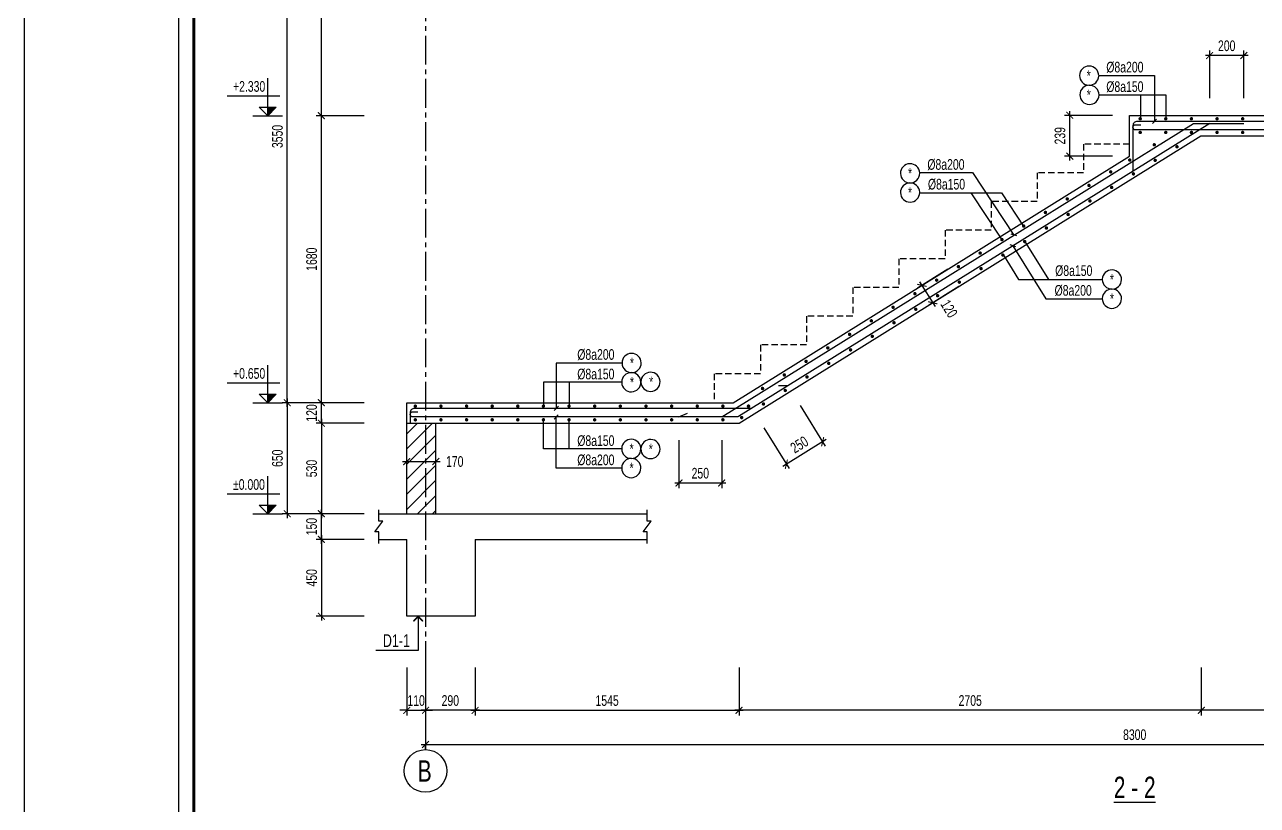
# Model space of a CAD drawing. Header units: millimetres. Extents: x -77370 to 109412, y -14880 to 214694.
# Drawn here: x 0 to 14428, y 5642 to 14781 of the extents above; entities that cross this region are included whole.
import ezdxf
from ezdxf.enums import TextEntityAlignment as Align

# ---------------------------------------------------------------- set-up
doc = ezdxf.new("R2010")
doc.units = ezdxf.units.MM
doc.header["$LTSCALE"] = 300
doc.header["$MEASUREMENT"] = 0
doc.header["$PDMODE"] = 66
doc.linetypes.add('CENTER2', pattern=[1.125, 0.75, -0.125, 0.125, -0.125])
doc.linetypes.add('HIDDEN', pattern=[0.375, 0.25, -0.125])
doc.layers.get('0').update_dxf_attribs({"linetype": 'CONTINUOUS'})
doc.layers.get('DEFPOINTS').update_dxf_attribs({"linetype": 'CONTINUOUS'})
for name, color, linetype in [('CDC-KHUNGTEN', 7, 'CONTINUOUS'), ('CDC.01.AXIS', 160, 'CENTER2'), ('CDC.02.DIM', 1, 'CONTINUOUS'), ('CDC.03.BORDER', 3, 'CONTINUOUS'), ('CDC.04.HIDDEN', 8, 'HIDDEN'), ('CDC.05.STEEL', 4, 'CONTINUOUS'), ('CDC.06.TEXT', 2, 'CONTINUOUS'), ('CDC.10.HATCH', 251, 'CONTINUOUS'), ('CDC.11.NOTE', 8, 'CONTINUOUS'), ('CDC.14.STEELNUM', 2, 'CONTINUOUS'), ('KCS_SNODE', 6, 'CONTINUOUS')]:
    doc.layers.add(name, color=color, linetype=linetype)
doc.styles.add('KCS_SMTEXT', font='arial.ttf', dxfattribs={"width": 0.7})
doc.styles.add('SMTEXT', font='arial.ttf', dxfattribs={"width": 0.7})
doc.dimstyles.new('KCS_DIM25', dxfattribs={"dimscale": 2, "dimtxt": 62.5, "dimasz": 40, "dimexe": 30, "dimexo": 0, "dimgap": 25, "dimtad": 1, "dimdec": 0, "dimlfac": 0.5, "dimzin": 13, "dimdsep": 46, "dimtxsty": 'KCS_SMTEXT', "dimblk": 'ARCHTICK', "dimcen": 0, "dimdle": 25, "dimclrd": 1, "dimclre": 1, "dimclrt": 2, "dimadec": 0, "dimazin": 0, "dimtfac": 1, "dimtdec": 0, "dimtix": 1, "dimtmove": 2, "dimatfit": 3, "dimfxl": 1, "dimtolj": 1, "dimtzin": 13, "dimarcsym": 0})

# ---------------------------------------------------------------- blocks, each defined once
blk = doc.blocks.new('_ArchTick')
at = {"color": 0, "linetype": 'ByBlock', "const_width": 0.15}
blk.add_lwpolyline([(-0.5, -0.5), (0.5, 0.5)], dxfattribs=at)
blk = doc.blocks.new('*D329')
at = {"layer": 'CDC.02.DIM', "color": 1, "lineweight": -2, "transparency": 16777216}
for p, q in [((4692, 7254), (4692, 6294)), ((21292, 7254), (21292, 6294)), ((4642, 6354), (21342, 6354))]:
    blk.add_line(p, q, dxfattribs=at)
at = {"layer": 'DEFPOINTS', "color": 0, "transparency": 16777216}
for p in [(4692, 7254), (21292, 7254), (21292, 6354)]:
    blk.add_point(p, dxfattribs=at)
at = {"layer": 'CDC.02.DIM', "color": 1, "lineweight": -2, "transparency": 16777216, "xscale": 80, "yscale": 80, "zscale": 80, "rotation": 180}
blk.add_blockref('_ArchTick', (4692, 6354), dxfattribs=at)
at = {"layer": 'CDC.02.DIM', "color": 1, "lineweight": -2, "transparency": 16777216, "xscale": 80, "yscale": 80, "zscale": 80}
blk.add_blockref('_ArchTick', (21292, 6354), dxfattribs=at)
at = {"layer": 'CDC.02.DIM', "color": 2, "transparency": 16777216, "insert": (12992, 6468), "char_height": 125, "attachment_point": 5, "style": 'KCS_SMTEXT'}
blk.add_mtext('\\A1;8300', dxfattribs=at)
blk = doc.blocks.new('*D330')
at = {"layer": 'CDC.02.DIM', "color": 1, "lineweight": -2, "transparency": 16777216}
for p, q in [((4692, 7254), (4692, 6694)), ((5272, 7254), (5272, 6694)), ((5322, 6754), (4642, 6754))]:
    blk.add_line(p, q, dxfattribs=at)
at = {"layer": 'DEFPOINTS', "color": 0, "transparency": 16777216}
for p in [(4692, 7254), (5272, 7254), (4692, 6754)]:
    blk.add_point(p, dxfattribs=at)
at = {"layer": 'CDC.02.DIM', "color": 1, "lineweight": -2, "transparency": 16777216, "xscale": 80, "yscale": 80, "zscale": 80, "rotation": 180}
blk.add_blockref('_ArchTick', (4692, 6754), dxfattribs=at)
at = {"layer": 'CDC.02.DIM', "color": 1, "lineweight": -2, "transparency": 16777216, "xscale": 80, "yscale": 80, "zscale": 80}
blk.add_blockref('_ArchTick', (5272, 6754), dxfattribs=at)
at = {"layer": 'CDC.02.DIM', "color": 2, "transparency": 16777216, "insert": (4982, 6868), "char_height": 125, "attachment_point": 5, "style": 'KCS_SMTEXT'}
blk.add_mtext('\\A1;290', dxfattribs=at)
blk = doc.blocks.new('*D331')
at = {"layer": 'CDC.02.DIM', "color": 1, "lineweight": -2, "transparency": 16777216}
for p, q in [((4472, 7254), (4472, 6694)), ((4692, 7254), (4692, 6694)), ((4472, 6754), (4392, 6754)), ((4472, 6754), (4692, 6754)), ((4692, 6754), (4772, 6754))]:
    blk.add_line(p, q, dxfattribs=at)
at = {"layer": 'DEFPOINTS', "color": 0, "transparency": 16777216}
for p in [(4472, 7254), (4692, 7254), (4692, 6754)]:
    blk.add_point(p, dxfattribs=at)
at = {"layer": 'CDC.02.DIM', "color": 1, "lineweight": -2, "transparency": 16777216, "xscale": 80, "yscale": 80, "zscale": 80}
blk.add_blockref('_ArchTick', (4472, 6754), dxfattribs=at)
at = {"layer": 'CDC.02.DIM', "color": 1, "lineweight": -2, "transparency": 16777216, "xscale": 80, "yscale": 80, "zscale": 80, "rotation": 180}
blk.add_blockref('_ArchTick', (4692, 6754), dxfattribs=at)
at = {"layer": 'CDC.02.DIM', "color": 2, "transparency": 16777216, "insert": (4582, 6868), "char_height": 125, "attachment_point": 5, "style": 'KCS_SMTEXT'}
blk.add_mtext('\\A1;110', dxfattribs=at)
blk = doc.blocks.new('*D332')
at = {"layer": 'CDC.02.DIM', "color": 1, "lineweight": -2, "transparency": 16777216}
for p, q in [((13772, 7254), (13772, 6694)), ((15892, 7254), (15892, 6694)), ((15942, 6754), (13722, 6754))]:
    blk.add_line(p, q, dxfattribs=at)
at = {"layer": 'DEFPOINTS', "color": 0, "transparency": 16777216}
for p in [(13772, 7254), (15892, 7254), (13772, 6754)]:
    blk.add_point(p, dxfattribs=at)
at = {"layer": 'CDC.02.DIM', "color": 1, "lineweight": -2, "transparency": 16777216, "xscale": 80, "yscale": 80, "zscale": 80, "rotation": 180}
blk.add_blockref('_ArchTick', (13772, 6754), dxfattribs=at)
at = {"layer": 'CDC.02.DIM', "color": 1, "lineweight": -2, "transparency": 16777216, "xscale": 80, "yscale": 80, "zscale": 80}
blk.add_blockref('_ArchTick', (15892, 6754), dxfattribs=at)
at = {"layer": 'CDC.02.DIM', "color": 2, "transparency": 16777216, "insert": (14832, 6868), "char_height": 125, "attachment_point": 5, "style": 'KCS_SMTEXT'}
blk.add_mtext('\\A1;1060', dxfattribs=at)
blk = doc.blocks.new('*D336')
at = {"layer": 'CDC.02.DIM', "color": 1, "lineweight": -2, "transparency": 16777216}
for p, q in [((4472, 9291), (4472, 9726)), ((4812, 9291), (4812, 9726)), ((4422, 9666), (4862, 9666))]:
    blk.add_line(p, q, dxfattribs=at)
at = {"layer": 'DEFPOINTS', "color": 0, "transparency": 16777216}
for p in [(4812, 9666), (4472, 9291), (4812, 9291)]:
    blk.add_point(p, dxfattribs=at)
at = {"layer": 'CDC.02.DIM', "color": 1, "lineweight": -2, "transparency": 16777216, "xscale": 80, "yscale": 80, "zscale": 80, "rotation": 180}
blk.add_blockref('_ArchTick', (4472, 9666), dxfattribs=at)
at = {"layer": 'CDC.02.DIM', "color": 1, "lineweight": -2, "transparency": 16777216, "xscale": 80, "yscale": 80, "zscale": 80}
blk.add_blockref('_ArchTick', (4812, 9666), dxfattribs=at)
at = {"layer": 'CDC.02.DIM', "color": 2, "transparency": 16777216, "insert": (5034, 9666), "char_height": 125, "attachment_point": 5, "style": 'KCS_SMTEXT'}
blk.add_mtext('\\A1;170', dxfattribs=at)
blk = doc.blocks.new('*D339')
at = {"layer": 'CDC.02.DIM', "color": 1, "lineweight": -2, "transparency": 16777216}
for p, q in [((3473, 8705), (3473, 9105)), ((3973, 9055), (3413, 9055)), ((3973, 8755), (3413, 8755))]:
    blk.add_line(p, q, dxfattribs=at)
at = {"layer": 'DEFPOINTS', "color": 0, "transparency": 16777216}
for p in [(3473, 9055), (3973, 9055), (3973, 8755)]:
    blk.add_point(p, dxfattribs=at)
at = {"layer": 'CDC.02.DIM', "color": 1, "lineweight": -2, "transparency": 16777216, "xscale": 80, "yscale": 80, "zscale": 80}
for p, rotation in [((3473, 9055), 90), ((3473, 8755), 270)]:
    blk.add_blockref('_ArchTick', p, dxfattribs=dict(at, rotation=rotation))
at = {"layer": 'CDC.02.DIM', "color": 2, "transparency": 16777216, "insert": (3359, 8905), "char_height": 125, "attachment_point": 5, "rotation": 90, "style": 'KCS_SMTEXT'}
blk.add_mtext('\\A1;150', dxfattribs=at)
blk = doc.blocks.new('*D340')
at = {"layer": 'CDC.02.DIM', "color": 1, "lineweight": -2, "transparency": 16777216}
for p, q in [((3973, 10115), (3413, 10115)), ((3473, 10165), (3473, 9005)), ((3973, 9055), (3413, 9055))]:
    blk.add_line(p, q, dxfattribs=at)
at = {"layer": 'DEFPOINTS', "color": 0, "transparency": 16777216}
for p in [(3973, 10115), (3473, 9055), (3973, 9055)]:
    blk.add_point(p, dxfattribs=at)
at = {"layer": 'CDC.02.DIM', "color": 1, "lineweight": -2, "transparency": 16777216, "xscale": 80, "yscale": 80, "zscale": 80}
for p, rotation in [((3473, 10115), 90), ((3473, 9055), 270)]:
    blk.add_blockref('_ArchTick', p, dxfattribs=dict(at, rotation=rotation))
at = {"layer": 'CDC.02.DIM', "color": 2, "transparency": 16777216, "insert": (3359, 9585), "char_height": 125, "attachment_point": 5, "rotation": 90, "style": 'KCS_SMTEXT'}
blk.add_mtext('\\A1;530', dxfattribs=at)
blk = doc.blocks.new('*D341')
at = {"layer": 'CDC.02.DIM', "color": 1, "lineweight": -2, "transparency": 16777216}
for p, q in [((3473, 13665), (3473, 17505)), ((3973, 17455), (3413, 17455)), ((3973, 13715), (3413, 13715))]:
    blk.add_line(p, q, dxfattribs=at)
at = {"layer": 'DEFPOINTS', "color": 0, "transparency": 16777216}
for p in [(3473, 17455), (3973, 17455), (3973, 13715)]:
    blk.add_point(p, dxfattribs=at)
at = {"layer": 'CDC.02.DIM', "color": 1, "lineweight": -2, "transparency": 16777216, "xscale": 80, "yscale": 80, "zscale": 80}
for p, rotation in [((3473, 17455), 90), ((3473, 13715), 270)]:
    blk.add_blockref('_ArchTick', p, dxfattribs=dict(at, rotation=rotation))
at = {"layer": 'CDC.02.DIM', "color": 2, "transparency": 16777216, "insert": (3359, 15585), "char_height": 125, "attachment_point": 5, "rotation": 90, "style": 'KCS_SMTEXT'}
blk.add_mtext('\\A1;1870', dxfattribs=at)
blk = doc.blocks.new('*D342')
at = {"layer": 'CDC.02.DIM', "color": 1, "lineweight": -2, "transparency": 16777216}
for p, q in [((3073, 10405), (3073, 9005)), ((3573, 10355), (3013, 10355)), ((3573, 9055), (3013, 9055))]:
    blk.add_line(p, q, dxfattribs=at)
at = {"layer": 'DEFPOINTS', "color": 0, "transparency": 16777216}
for p in [(3573, 10355), (3073, 9055), (3573, 9055)]:
    blk.add_point(p, dxfattribs=at)
at = {"layer": 'CDC.02.DIM', "color": 1, "lineweight": -2, "transparency": 16777216, "xscale": 80, "yscale": 80, "zscale": 80}
for p, rotation in [((3073, 10355), 90), ((3073, 9055), 270)]:
    blk.add_blockref('_ArchTick', p, dxfattribs=dict(at, rotation=rotation))
at = {"layer": 'CDC.02.DIM', "color": 2, "transparency": 16777216, "insert": (2959, 9705), "char_height": 125, "attachment_point": 5, "rotation": 90, "style": 'KCS_SMTEXT'}
blk.add_mtext('\\A1;650', dxfattribs=at)
blk = doc.blocks.new('*D343')
at = {"layer": 'CDC.02.DIM', "color": 1, "lineweight": -2, "transparency": 16777216}
for p, q in [((3973, 13715), (3413, 13715)), ((3473, 10305), (3473, 13765)), ((3973, 10355), (3413, 10355))]:
    blk.add_line(p, q, dxfattribs=at)
at = {"layer": 'DEFPOINTS', "color": 0, "transparency": 16777216}
for p in [(3473, 13715), (3973, 13715), (3973, 10355)]:
    blk.add_point(p, dxfattribs=at)
at = {"layer": 'CDC.02.DIM', "color": 1, "lineweight": -2, "transparency": 16777216, "xscale": 80, "yscale": 80, "zscale": 80}
for p, rotation in [((3473, 13715), 90), ((3473, 10355), 270)]:
    blk.add_blockref('_ArchTick', p, dxfattribs=dict(at, rotation=rotation))
at = {"layer": 'CDC.02.DIM', "color": 2, "transparency": 16777216, "insert": (3359, 12035), "char_height": 125, "attachment_point": 5, "rotation": 90, "style": 'KCS_SMTEXT'}
blk.add_mtext('\\A1;1680', dxfattribs=at)
blk = doc.blocks.new('*D344')
at = {"layer": 'CDC.02.DIM', "color": 1, "lineweight": -2, "transparency": 16777216}
for p, q in [((10806, 11919), (10450, 11697)), ((10475, 11772), (10655, 11483)), ((10933, 11715), (10577, 11494))]:
    blk.add_line(p, q, dxfattribs=at)
at = {"layer": 'DEFPOINTS', "color": 0, "transparency": 16777216}
for p in [(10806, 11919), (10933, 11715), (10628, 11525)]:
    blk.add_point(p, dxfattribs=at)
at = {"layer": 'CDC.02.DIM', "color": 1, "lineweight": -2, "transparency": 16777216, "xscale": 80, "yscale": 80, "zscale": 80}
for p, rotation in [((10501, 11729), 121.890791767614), ((10628, 11525), 301.890791767614)]:
    blk.add_blockref('_ArchTick', p, dxfattribs=dict(at, rotation=rotation))
at = {"layer": 'CDC.02.DIM', "color": 2, "transparency": 16777216, "insert": (10819, 11455), "char_height": 125, "attachment_point": 5, "rotation": 301.8908, "style": 'KCS_SMTEXT'}
blk.add_mtext('\\A1;120', dxfattribs=at)
blk = doc.blocks.new('*D346')
at = {"layer": 'CDC.02.DIM', "color": 1, "lineweight": -2, "transparency": 16777216}
for p, q in [((3473, 8805), (3473, 7805)), ((3973, 8755), (3413, 8755)), ((3973, 7855), (3413, 7855))]:
    blk.add_line(p, q, dxfattribs=at)
at = {"layer": 'DEFPOINTS', "color": 0, "transparency": 16777216}
for p in [(3973, 8755), (3473, 7855), (3973, 7855)]:
    blk.add_point(p, dxfattribs=at)
at = {"layer": 'CDC.02.DIM', "color": 1, "lineweight": -2, "transparency": 16777216, "xscale": 80, "yscale": 80, "zscale": 80}
for p, rotation in [((3473, 8755), 90), ((3473, 7855), 270)]:
    blk.add_blockref('_ArchTick', p, dxfattribs=dict(at, rotation=rotation))
at = {"layer": 'CDC.02.DIM', "color": 2, "transparency": 16777216, "insert": (3359, 8305), "char_height": 125, "attachment_point": 5, "rotation": 90, "style": 'KCS_SMTEXT'}
blk.add_mtext('\\A1;450', dxfattribs=at)
blk = doc.blocks.new('*D347')
at = {"layer": 'CDC.02.DIM', "color": 1, "lineweight": -2, "transparency": 16777216}
for p, q in [((3473, 10355), (3473, 10435)), ((3973, 10355), (3413, 10355)), ((3473, 10115), (3473, 10355)), ((3973, 10115), (3413, 10115)), ((3473, 10115), (3473, 10035))]:
    blk.add_line(p, q, dxfattribs=at)
at = {"layer": 'DEFPOINTS', "color": 0, "transparency": 16777216}
for p in [(3473, 10355), (3973, 10355), (3973, 10115)]:
    blk.add_point(p, dxfattribs=at)
at = {"layer": 'CDC.02.DIM', "color": 1, "lineweight": -2, "transparency": 16777216, "xscale": 80, "yscale": 80, "zscale": 80}
for p, rotation in [((3473, 10355), 270), ((3473, 10115), 90)]:
    blk.add_blockref('_ArchTick', p, dxfattribs=dict(at, rotation=rotation))
at = {"layer": 'CDC.02.DIM', "color": 2, "transparency": 16777216, "insert": (3359, 10235), "char_height": 125, "attachment_point": 5, "rotation": 90, "style": 'KCS_SMTEXT'}
blk.add_mtext('\\A1;120', dxfattribs=at)
blk = doc.blocks.new('*D348')
at = {"layer": 'CDC.02.DIM', "color": 1, "lineweight": -2, "transparency": 16777216}
for p, q in [((3073, 10305), (3073, 17505)), ((3573, 17455), (3013, 17455)), ((3573, 10355), (3013, 10355))]:
    blk.add_line(p, q, dxfattribs=at)
at = {"layer": 'DEFPOINTS', "color": 0, "transparency": 16777216}
for p in [(3073, 17455), (3573, 17455), (3573, 10355)]:
    blk.add_point(p, dxfattribs=at)
at = {"layer": 'CDC.02.DIM', "color": 1, "lineweight": -2, "transparency": 16777216, "xscale": 80, "yscale": 80, "zscale": 80}
for p, rotation in [((3073, 17455), 90), ((3073, 10355), 270)]:
    blk.add_blockref('_ArchTick', p, dxfattribs=dict(at, rotation=rotation))
at = {"layer": 'CDC.02.DIM', "color": 2, "transparency": 16777216, "insert": (2959, 13472), "char_height": 125, "attachment_point": 5, "rotation": 90, "style": 'KCS_SMTEXT'}
blk.add_mtext('\\A1;3550', dxfattribs=at)
blk = doc.blocks.new('*D349')
at = {"layer": 'CDC.02.DIM', "color": 1, "lineweight": -2, "transparency": 16777216}
for p, q in [((7658, 9915), (7658, 9355)), ((8158, 9915), (8158, 9355)), ((8208, 9415), (7608, 9415))]:
    blk.add_line(p, q, dxfattribs=at)
at = {"layer": 'DEFPOINTS', "color": 0, "transparency": 16777216}
for p in [(7658, 9915), (8158, 9915), (7658, 9415)]:
    blk.add_point(p, dxfattribs=at)
at = {"layer": 'CDC.02.DIM', "color": 1, "lineweight": -2, "transparency": 16777216, "xscale": 80, "yscale": 80, "zscale": 80, "rotation": 180}
blk.add_blockref('_ArchTick', (7658, 9415), dxfattribs=at)
at = {"layer": 'CDC.02.DIM', "color": 1, "lineweight": -2, "transparency": 16777216, "xscale": 80, "yscale": 80, "zscale": 80}
blk.add_blockref('_ArchTick', (8158, 9415), dxfattribs=at)
at = {"layer": 'CDC.02.DIM', "color": 2, "transparency": 16777216, "insert": (7908, 9529), "char_height": 125, "attachment_point": 5, "style": 'KCS_SMTEXT'}
blk.add_mtext('\\A1;250', dxfattribs=at)
blk = doc.blocks.new('*D395')
at = {"layer": 'CDC.02.DIM', "color": 1, "lineweight": -2, "transparency": 16777216}
for p, q in [((5272, 7254), (5272, 6694)), ((8361, 7254), (8361, 6694)), ((5222, 6754), (8411, 6754))]:
    blk.add_line(p, q, dxfattribs=at)
at = {"layer": 'DEFPOINTS', "color": 0, "transparency": 16777216}
for p in [(5272, 7254), (8361, 7254), (8361, 6754)]:
    blk.add_point(p, dxfattribs=at)
at = {"layer": 'CDC.02.DIM', "color": 1, "lineweight": -2, "transparency": 16777216, "xscale": 80, "yscale": 80, "zscale": 80, "rotation": 180}
blk.add_blockref('_ArchTick', (5272, 6754), dxfattribs=at)
at = {"layer": 'CDC.02.DIM', "color": 1, "lineweight": -2, "transparency": 16777216, "xscale": 80, "yscale": 80, "zscale": 80}
blk.add_blockref('_ArchTick', (8361, 6754), dxfattribs=at)
at = {"layer": 'CDC.02.DIM', "color": 2, "transparency": 16777216, "insert": (6817, 6868), "char_height": 125, "attachment_point": 5, "style": 'KCS_SMTEXT'}
blk.add_mtext('\\A1;1545', dxfattribs=at)
blk = doc.blocks.new('*D396')
at = {"layer": 'CDC.02.DIM', "color": 1, "lineweight": -2, "transparency": 16777216}
for p, q in [((13870, 13919), (13870, 14479)), ((14269, 13919), (14269, 14479)), ((14319, 14419), (13820, 14419))]:
    blk.add_line(p, q, dxfattribs=at)
at = {"layer": 'DEFPOINTS', "color": 0, "transparency": 16777216}
for p in [(13870, 14419), (13870, 13919), (14269, 13919)]:
    blk.add_point(p, dxfattribs=at)
at = {"layer": 'CDC.02.DIM', "color": 1, "lineweight": -2, "transparency": 16777216, "xscale": 80, "yscale": 80, "zscale": 80, "rotation": 180}
blk.add_blockref('_ArchTick', (13870, 14419), dxfattribs=at)
at = {"layer": 'CDC.02.DIM', "color": 1, "lineweight": -2, "transparency": 16777216, "xscale": 80, "yscale": 80, "zscale": 80}
blk.add_blockref('_ArchTick', (14269, 14419), dxfattribs=at)
at = {"layer": 'CDC.02.DIM', "color": 2, "transparency": 16777216, "insert": (14069, 14533), "char_height": 125, "attachment_point": 5, "style": 'KCS_SMTEXT'}
blk.add_mtext('\\A1;200', dxfattribs=at)
blk = doc.blocks.new('*D399')
at = {"layer": 'CDC.02.DIM', "color": 1, "lineweight": -2, "transparency": 16777216}
for p, q in [((9076, 10324), (9371, 9848)), ((8651, 10060), (8947, 9584)), ((9382, 9926), (8873, 9609))]:
    blk.add_line(p, q, dxfattribs=at)
at = {"layer": 'DEFPOINTS', "color": 0, "transparency": 16777216}
for p in [(9076, 10324), (8651, 10060), (8915, 9635)]:
    blk.add_point(p, dxfattribs=at)
at = {"layer": 'CDC.02.DIM', "color": 1, "lineweight": -2, "transparency": 16777216, "xscale": 80, "yscale": 80, "zscale": 80}
for p, rotation in [((9340, 9899), 31.89079179731521), ((8915, 9635), 211.8907917973152)]:
    blk.add_blockref('_ArchTick', p, dxfattribs=dict(at, rotation=rotation))
at = {"layer": 'CDC.02.DIM', "color": 2, "transparency": 16777216, "insert": (9067, 9864), "char_height": 125, "attachment_point": 5, "rotation": 31.8908, "style": 'KCS_SMTEXT'}
blk.add_mtext('\\A1;250', dxfattribs=at)
blk = doc.blocks.new('*D402')
at = {"layer": 'CDC.02.DIM', "color": 1, "lineweight": -2, "transparency": 16777216}
for p, q in [((8361, 7254), (8361, 6694)), ((13772, 7254), (13772, 6694)), ((13822, 6754), (8311, 6754))]:
    blk.add_line(p, q, dxfattribs=at)
at = {"layer": 'DEFPOINTS', "color": 0, "transparency": 16777216}
for p in [(8361, 7254), (13772, 7254), (8361, 6754)]:
    blk.add_point(p, dxfattribs=at)
at = {"layer": 'CDC.02.DIM', "color": 1, "lineweight": -2, "transparency": 16777216, "xscale": 80, "yscale": 80, "zscale": 80, "rotation": 180}
blk.add_blockref('_ArchTick', (8361, 6754), dxfattribs=at)
at = {"layer": 'CDC.02.DIM', "color": 1, "lineweight": -2, "transparency": 16777216, "xscale": 80, "yscale": 80, "zscale": 80}
blk.add_blockref('_ArchTick', (13772, 6754), dxfattribs=at)
at = {"layer": 'CDC.02.DIM', "color": 2, "transparency": 16777216, "insert": (11067, 6868), "char_height": 125, "attachment_point": 5, "style": 'KCS_SMTEXT'}
blk.add_mtext('\\A1;2705', dxfattribs=at)
blk = doc.blocks.new('*D1450')
at = {"layer": 'CDC.02.DIM', "color": 1, "lineweight": -2, "transparency": 16777216}
for p, q in [((12732, 13719), (12172, 13719)), ((12232, 13192), (12232, 13769)), ((12732, 13242), (12172, 13242))]:
    blk.add_line(p, q, dxfattribs=at)
at = {"layer": 'DEFPOINTS', "color": 0, "transparency": 16777216}
for p in [(12232, 13719), (12732, 13719), (12732, 13242)]:
    blk.add_point(p, dxfattribs=at)
at = {"layer": 'CDC.02.DIM', "color": 1, "lineweight": -2, "transparency": 16777216, "xscale": 80, "yscale": 80, "zscale": 80}
for p, rotation in [((12232, 13719), 90), ((12232, 13242), 270)]:
    blk.add_blockref('_ArchTick', p, dxfattribs=dict(at, rotation=rotation))
at = {"layer": 'CDC.02.DIM', "color": 2, "transparency": 16777216, "insert": (12118, 13480), "char_height": 125, "attachment_point": 5, "rotation": 90, "style": 'KCS_SMTEXT'}
blk.add_mtext('\\A1;239', dxfattribs=at)
blk = doc.blocks.new('Khung tên chuẩn')
at = {"layer": 'CDC-KHUNGTEN', "color": 8}
blk.add_lwpolyline([(75096, 1100), (83000, 1100), (83000, 58300), (3000, 58300), (3000, 1100), (75096, 1100)], dxfattribs=at)
at = {"layer": 'CDC-KHUNGTEN', "color": 255, "lineweight": 60}
blk.add_lwpolyline([(74900, 1400), (74900, 58000), (3300, 58000), (3300, 1400), (74900, 1400)], close=True, dxfattribs=at)
at = {"layer": 'DEFPOINTS', "color": 1, "ltscale": 0.2}
blk.add_lwpolyline([(0, 0), (0, 59400), (84100, 59400), (84100, 0), (0, 0)], close=True, dxfattribs=at)

msp = doc.modelspace()

# ---------------------------------------------------------------- hatches: boundary and pattern name
at = {"layer": 'CDC.10.HATCH'}
h = msp.add_hatch(dxfattribs=at)
h.set_pattern_fill('ANSI31', color=256, scale=1000, style=0)
h.set_pattern_definition([(45, (-4846155.53, 2057366.4), (-88.3883476, 88.3883476), [])])
h.paths.add_polyline_path([(4812, 10114.9), (4472, 10114.9), (4472, 9054.9), (4812, 9054.9)])

# ---------------------------------------------------------------- linework, layer by layer
at = {"layer": 'CDC.01.AXIS', "ltscale": 1.5}
msp.add_line((4692, 17688.4), (4692, 7254.1), dxfattribs=at)
at = {"layer": 'CDC.02.DIM', "color": 1, "linetype": 'ByBlock'}
for p, q in [((2844.6, 13714.9), (2844.6, 14156.1)), ((2371.2, 13948.4), (2988.5, 13948.4)), ((2671.4, 13714.9), (3017.8, 13714.9)), ((2743.9, 13815.6), (2945.2, 13815.6)), ((2844.6, 13714.9), (2743.9, 13815.6)), ((2844.6, 13714.9), (2945.2, 13815.6)), ((2844.6, 10354.9), (2844.6, 10796.1)), ((2371.2, 10588.4), (2988.5, 10588.4)), ((2743.9, 10455.6), (2945.2, 10455.6)), ((2844.6, 10354.9), (2743.9, 10455.6)), ((2844.6, 10354.9), (2945.2, 10455.6)), ((2671.4, 10354.9), (3017.8, 10354.9)), ((2844.6, 9054.9), (2844.6, 9496.1)), ((2371.2, 9288.4), (2988.5, 9288.4)), ((2743.9, 9155.6), (2945.2, 9155.6)), ((2844.6, 9054.9), (2743.9, 9155.6)), ((2844.6, 9054.9), (2945.2, 9155.6)), ((2671.4, 9054.9), (3017.8, 9054.9))]:
    msp.add_line(p, q, dxfattribs=at)
at = {"layer": 'CDC.02.DIM'}
msp.add_line((4692, 6294.1), (4692, 6349.1), dxfattribs=at)
msp.add_circle((4692, 6044.1), 250, dxfattribs=at)
for points in [[(2945.2, 13815.6), (2844.6, 13714.9), (2844.6, 13815.6)], [(2945.2, 10455.6), (2844.6, 10354.9), (2844.6, 10455.6)], [(2945.2, 9155.6), (2844.6, 9054.9), (2844.6, 9155.6)]]:
    msp.add_solid(points, dxfattribs=at)
at = {"layer": 'CDC.03.BORDER'}
for p, q in [((12932, 13241.6), (12932, 13718.9)), ((12932, 13718.9), (15819.2, 13718.9)), ((8361.3, 10114.9), (13767.7, 13478.9)), ((13767.7, 13478.9), (15887.7, 13478.9)), ((8292.7, 10354.9), (12932, 13241.6)), ((4472, 9054.9), (4472, 10354.9)), ((4472, 10354.9), (8292.7, 10354.9)), ((4472, 10114.9), (8361.3, 10114.9)), ((4812, 9054.9), (4812, 10114.9)), ((4146.8, 9054.9), (7287.3, 9054.9)), ((4146.8, 8754.9), (4472, 8754.9)), ((4472, 7854.9), (4472, 8754.9)), ((5272, 8754.9), (7287.3, 8754.9)), ((5272, 8754.9), (5272, 7854.9)), ((5272, 7854.9), (4472, 7854.9))]:
    msp.add_line(p, q, dxfattribs=at)
at = {"layer": 'CDC.04.HIDDEN', "elevation": 0}
msp.add_lwpolyline([(12932, 13382.9), (12392, 13382.9), (12392, 13046.9), (11852, 13046.9), (11852, 12710.9), (11312, 12710.9), (11312, 12374.9), (10772, 12374.9), (10772, 12038.9), (10232, 12038.9), (10232, 11702.9), (9692, 11702.9), (9692, 11366.9), (9152, 11366.9), (9152, 11030.9), (8612, 11030.9), (8612, 10694.9), (8072, 10694.9), (8072, 10358.9)], dxfattribs=at)
at = {"layer": 'CDC.05.STEEL'}
for p, q in [((8933, 10553.1), (8823, 10553.1)), ((7658.5, 10188.9), (7759.9, 10231.5))]:
    msp.add_line(p, q, dxfattribs=at)
at = {"layer": 'CDC.05.STEEL', "elevation": 0}
for points in [[(21727.6, 17195.1), (15882.3, 13558, -0.1400549), (15851.7, 13548.9), (13002, 13548.9, -1), (13002, 13608.9), (13062, 13608.9)], [(13869.6, 13624.7), (8355, 10193.4, -0.1400549), (8339.2, 10188.9), (4542, 10188.9, -1), (4542, 10248.9), (4602, 10248.9)]]:
    msp.add_lwpolyline(points, format="xyb", dxfattribs=at)
at = {"layer": 'CDC.05.STEEL', "color": 4, "elevation": 0}
msp.add_lwpolyline([(8158.5, 10188.9), (13680.3, 13624.7), (14269, 13624.7)], dxfattribs=at)
for points in [[(16028.5, 13648.9), (13022, 13648.9, 0.4142136), (12972, 13598.9), (12972, 13066.2)], [(8508.5, 10288.9), (4562, 10288.9, 0.4142136), (4512, 10238.9), (4512, 10114.9)]]:
    msp.add_lwpolyline(points, format="xyb", dxfattribs=at)
at = {"layer": 'CDC.11.NOTE'}
for p, q in [((10475.3, 13048.7), (11095.5, 13048.7)), ((11095.5, 13048.7), (11579.2, 12317.3)), ((10475.5, 12810.9), (11433.9, 12810.9)), ((11074.8, 12810.9), (11441.4, 12256.6)), ((11433.9, 12810.9), (11695.8, 12414.9)), ((11567.7, 12192.4), (11953.5, 11572.4)), ((11452.1, 12088.3), (11633.2, 11797.4)), ((11633.2, 11797.4), (12612.6, 11797.4)), ((11953.5, 11572.4), (12612.6, 11572.4))]:
    msp.add_line(p, q, dxfattribs=at)
at = {"layer": 'CDC.11.NOTE', "elevation": 0}
for points in [[(12571.2, 14183.9), (13223.9, 14183.9), (13223.9, 13648.9)], [(12575.1, 13958.9), (13355.8, 13958.9), (13355.8, 13669)], [(13058.8, 13958.9), (13058.8, 13668.9)], [(11697.7, 12252.9), (11981.6, 11797.4)], [(6991.5, 10819.9), (6222.3, 10819.9), (6222.3, 10288.9)], [(6987.6, 10594.9), (6071.8, 10594.9), (6071.8, 10305)], [(6372.8, 10594.9), (6372.8, 10304.9)], [(6987.6, 9814.9), (6071.8, 9814.9), (6071.8, 10164.9)], [(6987.6, 9589.9), (6220.7, 9589.9), (6220.7, 10188.9)], [(6372.8, 9814.9), (6372.8, 10164.9)], [(4605.5, 7854.9), (4552.5, 7801.9), (4556, 7798.3), (4605.5, 7849.9), (4655, 7798.3), (4658.5, 7801.9), (4605.5, 7854.9), (4605.5, 7454.1), (4112.2, 7454.1)]]:
    msp.add_lwpolyline(points, dxfattribs=at)
at = {"layer": 'CDC.11.NOTE', "color": 3, "elevation": 0}
for points in [[(13248.6, 13673.7), (13199.1, 13624.2)], [(11612.5, 12306.7), (11545.8, 12328)], [(11601, 12181.8), (11534.3, 12203.1)], [(6247, 10313.7), (6197.5, 10264.2)], [(6245.4, 10213.7), (6195.9, 10164.2)]]:
    msp.add_lwpolyline(points, dxfattribs=at)
at = {"layer": 'CDC.11.NOTE', "color": 1, "elevation": 0}
for points in [[(4146.8, 8708), (4146.8, 8842.4), (4099.9, 8842.4), (4193.7, 8967.4), (4146.8, 8967.4), (4146.8, 9101.8)], [(7287.3, 8708), (7287.3, 8842.4), (7240.4, 8842.4), (7334.2, 8967.4), (7287.3, 8967.4), (7287.3, 9101.8)]]:
    msp.add_lwpolyline(points, dxfattribs=at)
at = {"layer": 'CDC.14.STEELNUM', "color": 8}
for centre, start, end in [((12458.7, 14183.9), 0, 357.70756), ((12462.6, 13958.9), 0, 357.70756), ((10363.1, 13040.4), 2.29244, 0), ((10363.1, 12815.4), 2.29244, 0), ((12725.1, 11797.4), 180, 177.70756), ((12725.1, 11572.4), 180, 177.70756), ((7104, 10819.9), 182.29244, 180), ((7100.1, 10594.9), 182.29244, 180), ((7325, 10599.4), 182.29244, 180), ((7100.1, 9814.9), 180, 177.70756), ((7325.1, 9812.7), 180, 177.70756), ((7100.1, 9589.9), 180, 177.70756)]:
    msp.add_arc(centre, 112.5, start, end, dxfattribs=at)
at = {"layer": 'KCS_SNODE', "const_width": 20, "elevation": 0}
for points in [[(13050.2, 13670.9, -1), (13062.2, 13686.9, -1)], [(13350.2, 13670.9, -1), (13362.2, 13686.9, -1)], [(13650.2, 13670.9, -1), (13662.2, 13686.9, -1)], [(13950.2, 13670.9, -1), (13962.2, 13686.9, -1)], [(14250.2, 13670.9, -1), (14262.2, 13686.9, -1)], [(13050.2, 13526.9, 1), (13062.2, 13510.9, 1)], [(13350.2, 13526.9, 1), (13362.2, 13510.9, 1)], [(13650.2, 13526.9, 1), (13662.2, 13510.9, 1)], [(13950.2, 13526.9, 1), (13962.2, 13510.9, 1)], [(14250.2, 13526.9, 1), (14262.2, 13510.9, 1)], [(13231, 13376.3, 1), (13211.4, 13372.5, 1)], [(13492.8, 13359.2, -1), (13480.7, 13343.2, -1)], [(12944, 13197.7, 1), (12924.4, 13193.9, 1)], [(13238.1, 13200.7, -1), (13226, 13184.7, -1)], [(12721.6, 13059.3, 1), (12701.9, 13055.5, 1)], [(12983.4, 13042.2, -1), (12971.3, 13026.3, -1)], [(12466.8, 12900.8, 1), (12447.2, 12897, 1)], [(12728.7, 12883.7, -1), (12716.6, 12867.8, -1)], [(12212.1, 12742.3, 1), (12192.5, 12738.5, 1)], [(12474, 12725.2, -1), (12461.9, 12709.3, -1)], [(11957.4, 12583.8, 1), (11937.8, 12580, 1)], [(12219.3, 12566.7, -1), (12207.1, 12550.8, -1)], [(11702.7, 12425.3, 1), (11683.1, 12421.5, 1)], [(11964.5, 12408.2, -1), (11952.4, 12392.3, -1)], [(11448, 12266.9, 1), (11428.3, 12263, 1)], [(11193.3, 12108.4, 1), (11173.6, 12104.5, 1)], [(11709.8, 12249.7, -1), (11697.7, 12233.8, -1)], [(11455.1, 12091.2, -1), (11443, 12075.3, -1)], [(10938.5, 11949.9, 1), (10918.9, 11946, 1)], [(11200.4, 11932.7, -1), (11188.3, 11916.8, -1)], [(10683.8, 11791.4, 1), (10664.2, 11787.5, 1)], [(10945.7, 11774.2, -1), (10933.6, 11758.3, -1)], [(10429.1, 11632.9, 1), (10409.5, 11629.1, 1)], [(10691, 11615.8, -1), (10678.8, 11599.8, -1)], [(10174.4, 11474.4, 1), (10154.8, 11470.6, 1)], [(10436.2, 11457.3, -1), (10424.1, 11441.3, -1)], [(9919.7, 11315.9, 1), (9900, 11312.1, 1)], [(10181.5, 11298.8, -1), (10169.4, 11282.9, -1)], [(9665, 11157.4, 1), (9645.3, 11153.6, 1)], [(9926.8, 11140.3, -1), (9914.7, 11124.4, -1)], [(9410.2, 10998.9, 1), (9390.6, 10995.1, 1)], [(9672.1, 10981.8, -1), (9660, 10965.9, -1)], [(9155.5, 10840.4, 1), (9135.9, 10836.6, 1)], [(9417.4, 10823.3, -1), (9405.3, 10807.4, -1)], [(8900.8, 10681.9, 1), (8881.2, 10678.1, 1)], [(9162.7, 10664.8, -1), (9150.5, 10648.9, -1)], [(8646.1, 10523.5, 1), (8626.5, 10519.6, 1)], [(8907.9, 10506.3, -1), (8895.8, 10490.4, -1)], [(4566, 10306.9, -1), (4578, 10322.9, -1)], [(4866, 10306.9, -1), (4878, 10322.9, -1)], [(5166, 10306.9, -1), (5178, 10322.9, -1)], [(5466, 10306.9, -1), (5478, 10322.9, -1)], [(5766, 10306.9, -1), (5778, 10322.9, -1)], [(6066, 10306.9, -1), (6078, 10322.9, -1)], [(6366, 10306.9, -1), (6378, 10322.9, -1)], [(6666, 10306.9, -1), (6678, 10322.9, -1)], [(6966, 10306.9, -1), (6978, 10322.9, -1)], [(7266, 10306.9, -1), (7278, 10322.9, -1)], [(7566, 10306.9, -1), (7578, 10322.9, -1)], [(7866, 10306.9, -1), (7878, 10322.9, -1)], [(8166, 10306.9, -1), (8178, 10322.9, -1)], [(8466, 10306.9, -1), (8478, 10322.9, -1)], [(8653.2, 10347.8, -1), (8641.1, 10331.9, -1)], [(4566, 10162.9, 1), (4578, 10146.9, 1)], [(4866, 10162.9, 1), (4878, 10146.9, 1)], [(5166, 10162.9, 1), (5178, 10146.9, 1)], [(5466, 10162.9, 1), (5478, 10146.9, 1)], [(5766, 10162.9, 1), (5778, 10146.9, 1)], [(6066, 10162.9, 1), (6078, 10146.9, 1)], [(6366, 10162.9, 1), (6378, 10146.9, 1)], [(6666, 10162.9, 1), (6678, 10146.9, 1)], [(6966, 10162.9, 1), (6978, 10146.9, 1)], [(7266, 10162.9, 1), (7278, 10146.9, 1)], [(7566, 10162.9, 1), (7578, 10146.9, 1)], [(7866, 10162.9, 1), (7878, 10146.9, 1)], [(8166, 10162.9, 1), (8178, 10146.9, 1)], [(8398.5, 10189.3, -1), (8386.4, 10173.4, -1)]]:
    msp.add_lwpolyline(points, format="xyb", close=True, dxfattribs=at)

# ---------------------------------------------------------------- block references
at = {"xscale": 0.5999999999985448, "yscale": 0.5999999999985448, "zscale": 0.5999999999985448}
msp.add_blockref('Khung tên chuẩn', (0, 0), dxfattribs=at)

# ---------------------------------------------------------------- texts
at = {"layer": 'CDC.02.DIM', "color": 2, "linetype": 'ByBlock', "style": 'SMTEXT', "width": 0.7}
for s, p in [('+2.330', (2438.6, 13995.1)), ('+0.650', (2438.6, 10635.1)), ('%%P0.000', (2438.6, 9335.1))]:
    msp.add_text(s, height=125, dxfattribs=at).set_placement(p)
at = {"layer": 'CDC.02.DIM', "color": 4, "style": 'SMTEXT', "width": 0.7}
msp.add_text('B', height=250, dxfattribs=at).set_placement((4682.5, 6044.1), align=Align.MIDDLE)
at = {"layer": 'CDC.06.TEXT', "color": 2, "linetype": 'ByBlock', "style": 'SMTEXT', "width": 0.7}
for s, p in [('%%C8a200', (12877.2, 14284)), ('%%C8a150', (12877.2, 14055.3)), ('%%C8a200', (10782.9, 13144.5)), ('%%C8a150', (10789.7, 12913.5)), ('%%C8a150', (12278.9, 11901.4)), ('%%C8a200', (12272.1, 11670.4)), ('%%C8a200', (6685.5, 10920)), ('%%C8a150', (6685.5, 10691.3)), ('%%C8a150', (6685.5, 9911.3)), ('%%C8a200', (6685.5, 9686.3))]:
    msp.add_text(s, height=125, dxfattribs=at).set_placement(p, align=Align.MIDDLE)
at = {"layer": 'CDC.06.TEXT', "style": 'SMTEXT', "width": 0.7}
msp.add_text('D1-1', height=150, dxfattribs=at).set_placement((4351.3, 7570.3), align=Align.MIDDLE)
at = {"layer": 'CDC.06.TEXT', "color": 4, "linetype": 'ByBlock', "style": 'SMTEXT', "width": 0.7}
msp.add_text('%%U2 - 2', height=250, dxfattribs=at).set_placement((12992, 5854.1), align=Align.MIDDLE)
at = {"layer": 'CDC.14.STEELNUM', "linetype": 'ByBlock', "style": 'SMTEXT', "width": 0.7}
for p in [(12454.9, 14183.9), (12454.9, 13958.9), (10363.1, 13040.4), (10363.1, 12815.4), (12725.1, 11797.4), (12725.1, 11572.4), (7107.8, 10819.9), (7107.8, 10594.9), (7332.8, 10599.4), (7104, 9814.9), (7328.9, 9812.7), (7104, 9589.9)]:
    msp.add_text('*', height=125, dxfattribs=at).set_placement(p, align=Align.MIDDLE)

# ---------------------------------------------------------------- dimensions: what is measured, and where the dimension line sits
at = {"layer": 'CDC.02.DIM'}
for base, p1, p2, angle, picture, middle in [((3072.8, 17454.9), (3572.8, 10354.9), (3572.8, 17454.9), 270, '*D348', (2958.9, 13471.7)), ((10628.1, 11525.4), (10806.1, 11918.8), (10932.9, 11715), 121.89079, '*D344', (10819, 11455.2))]:
    dim = msp.add_linear_dim(base=base, p1=p1, p2=p2, angle=angle, dimstyle='KCS_DIM25', dxfattribs=at)
    dim.commit()
    dim.dimension.update_dxf_attribs({"geometry": picture, "text_midpoint": middle, "dimtype": 160})
for base, p1, p2, angle, picture, middle in [((3472.8, 17454.9), (3972.8, 13714.9), (3972.8, 17454.9), 270, '*D341', (3359, 15584.9)), ((3472.8, 13714.9), (3972.8, 10354.9), (3972.8, 13714.9), 270, '*D343', (3359, 12034.9)), ((12232, 13718.9), (12732, 13241.6), (12732, 13718.9), 270, '*D1450', (12118.2, 13480.2)), ((3072.8, 9054.9), (3572.8, 10354.9), (3572.8, 9054.9), 90, '*D342', (2959, 9704.9)), ((3472.8, 10354.9), (3972.8, 10114.9), (3972.8, 10354.9), 270, '*D347', (3359, 10234.9)), ((8915.3, 9635.1), (9075.6, 10323.8), (8651.1, 10059.7), 31.89079, '*D399', (9067.4, 9863.8)), ((3472.8, 9054.9), (3972.8, 10114.9), (3972.8, 9054.9), 90, '*D340', (3358.9, 9584.9)), ((3472.8, 9054.9), (3972.8, 8754.9), (3972.8, 9054.9), 270, '*D339', (3359, 8904.9)), ((3472.8, 7854.9), (3972.8, 8754.9), (3972.8, 7854.9), 90, '*D346', (3359, 8304.9)), ((4692, 6754.1), (4472, 7254.1), (4692, 7254.1), 180, '*D331', (4582, 6867.9)), ((21292, 6354.1), (4692, 7254.1), (21292, 7254.1), 180, '*D329', (12992, 6467.9)), ((8361.3, 6754.1), (5272, 7254.1), (8361.3, 7254.1), 180, '*D395', (6816.7, 6867.9))]:
    dim = msp.add_linear_dim(base=base, p1=p1, p2=p2, angle=angle, dimstyle='KCS_DIM25', dxfattribs=at)
    dim.commit()
    dim.dimension.update_dxf_attribs({"geometry": picture, "text_midpoint": middle})
for base, p1, p2, picture, middle in [((13869.6, 14418.9), (14269, 13918.9), (13869.6, 13918.9), '*D396', (14069.3, 14532.7)), ((7658.5, 9414.9), (8158.5, 9914.9), (7658.5, 9914.9), '*D349', (7908.5, 9528.7)), ((4692, 6754.1), (5272, 7254.1), (4692, 7254.1), '*D330', (4982, 6867.9)), ((8361.3, 6754.1), (13771.7, 7254.1), (8361.3, 7254.1), '*D402', (11066.5, 6867.9)), ((13771.7, 6754.1), (15891.7, 7254.1), (13771.7, 7254.1), '*D332', (14831.7, 6867.9))]:
    dim = msp.add_linear_dim(base=base, p1=p1, p2=p2, dimstyle='KCS_DIM25', dxfattribs=at)
    dim.commit()
    dim.dimension.update_dxf_attribs({"geometry": picture, "text_midpoint": middle})
dim = msp.add_linear_dim(base=(4812, 9665.7), p1=(4472, 9290.5), p2=(4812, 9290.5), dimstyle='KCS_DIM25', dxfattribs=at)
dim.commit()
dim.dimension.update_dxf_attribs({"geometry": '*D336', "text_midpoint": (5034.4, 9665.7), "dimtype": 160})

doc.saveas('drawing.dxf')
